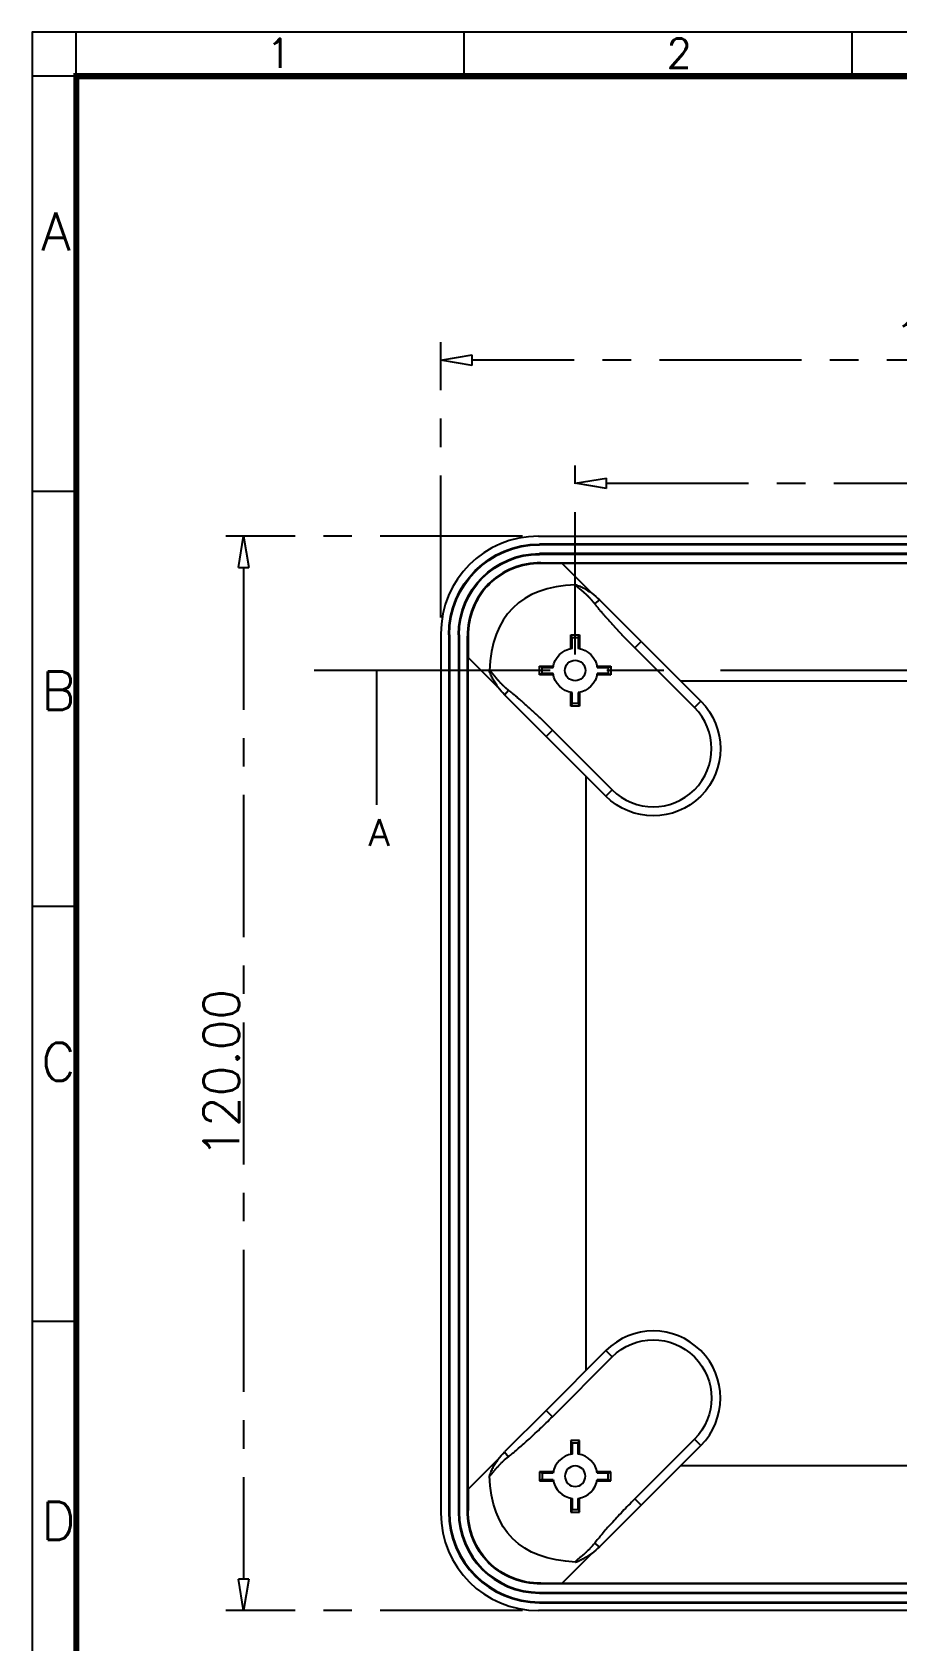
# Model space of a CAD drawing. Header units: millimetres. Extents: x 5301 to 5745, y 376 to 714.
# Drawn here: x 5301.2 to 5397.8, y 534.6 to 714.2 of the extents above; entities that cross this region are included whole.
import ezdxf

# ---------------------------------------------------------------- set-up
doc = ezdxf.new("R2010")
doc.units = ezdxf.units.MM
doc.header["$LTSCALE"] = 0.5
doc.linetypes.add('CENTER', pattern=[50.8, 31.75, -6.35, 6.35, -6.35])
doc.layers.add('111', color=7, linetype='Continuous', true_color=0xffffff)
doc.layers.add('112', color=7, linetype='Continuous', true_color=0xffffff)
doc.layers.add('A1_KUANG', color=7, linetype='Continuous')
doc.layers.add('A4_KUANG', color=7, linetype='Continuous')
doc.layers.add('core', color=7, linetype='Continuous', lineweight=20)
doc.styles.add('blockfont', font='simplex.shx', dxfattribs={"bigfont": 'bigfont'})
doc.styles.get("Standard").update_dxf_attribs({"font": 'txt', "bigfont": 'gbcbig.shx'})
doc.dimstyles.new('VT-4.00', dxfattribs={"dimtxt": 4, "dimasz": 3.5, "dimexe": 2, "dimexo": 1.8, "dimgap": 0.5, "dimtad": 1, "dimzin": 0, "dimdsep": 46, "dimtxsty": 'Standard', "dimblk": 'CLOSEDBLANK', "dimcen": 0.3, "dimclrd": 1, "dimclre": 1, "dimclrt": 7, "dimadec": 1, "dimazin": 0, "dimtfac": 1, "dimtofl": 0, "dimtmove": 0, "dimatfit": 3, "dimldrblk": 'CLOSEDBLANK', "dimfxl": 0, "dimtolj": 1, "dimtzin": 0, "dimarcsym": 0})

# ---------------------------------------------------------------- blocks, each defined once
blk = doc.blocks.new('A$C3291225B')
at = {"layer": 'A4_KUANG'}
for p, q in [((2.87, 194.15), (2.87, 197.01)), ((28.09, 194.15), (28.09, 197.01)), ((53.32, 194.15), (53.32, 197.01)), ((2.87, 194.15), (0, 194.15)), ((2.87, 194.15), (2.87, 0)), ((258, 194.15), (2.87, 194.15)), ((2.87, 167.16), (0, 167.16)), ((2.87, 140.18), (0, 140.18)), ((2.87, 113.2), (0, 113.2))]:
    blk.add_line(p, q, dxfattribs=at)
at = {"layer": 'A4_KUANG', "color": 8}
blk.add_lwpolyline([(258, 0), (258, 197.01), (0, 197.01), (0, 0)], close=True, dxfattribs=at)
at = {"layer": 'A4_KUANG', "const_width": 0.4}
blk.add_lwpolyline([(2.87, 2.87), (2.87, 194.15), (255.13, 194.15), (255.14, 2.87), (2.87, 2.87)], dxfattribs=at)
at = {"layer": 'A4_KUANG'}
for s, height, p in [('1', 1.91, (15.22, 194.69)), ('2', 1.91, (41.25, 194.69)), ('A', 2.48, (0.59, 182.82)), ('B', 2.48, (0.59, 152.97)), ('C', 2.48, (0.59, 128.85)), ('D', 2.48, (0.59, 99.01))]:
    blk.add_text(s, height=height, dxfattribs=at).set_placement(p)
blk = doc.blocks.new('_ClosedBlank')
at = {"color": 0, "linetype": 'ByBlock', "lineweight": -2}
for p, q in [((-1, 0.167), (0, 0)), ((-1, 0.167), (-1, -0.167)), ((0, 0), (-1, -0.167))]:
    blk.add_line(p, q, dxfattribs=at)
blk = doc.blocks.new('*D2')
at = {"layer": 'core', "color": 1, "linetype": 'CENTER', "lineweight": -2}
for p, q in [((5361.84, 644.74), (5361.84, 665.85)), ((5451.84, 644.74), (5451.84, 665.85)), ((5365.34, 663.85), (5448.34, 663.85))]:
    blk.add_line(p, q, dxfattribs=at)
at = {"layer": 'Defpoints', "color": 0, "linetype": 'CENTER'}
for p in [(5451.84, 663.85), (5361.84, 642.94), (5451.84, 642.94)]:
    blk.add_point(p, dxfattribs=at)
at = {"layer": 'core', "color": 1, "linetype": 'CENTER', "lineweight": -2, "xscale": 3.5, "yscale": 3.5, "zscale": 3.5, "rotation": 180}
blk.add_blockref('_ClosedBlank', (5361.84, 663.85), dxfattribs=at)
at = {"layer": 'core', "color": 1, "linetype": 'CENTER', "lineweight": -2, "xscale": 3.5, "yscale": 3.5, "zscale": 3.5}
blk.add_blockref('_ClosedBlank', (5451.84, 663.85), dxfattribs=at)
at = {"layer": 'core', "color": 7, "linetype": 'CENTER', "insert": (5406.84, 666.35), "char_height": 4, "attachment_point": 5}
blk.add_mtext('\\A1;90.00', dxfattribs=at)
blk = doc.blocks.new('*D4')
at = {"layer": 'core', "color": 1, "linetype": 'CENTER', "lineweight": -2}
for p, q in [((5346.84, 648.85), (5346.84, 679.61)), ((5466.84, 648.85), (5466.84, 679.61)), ((5463.34, 677.61), (5350.34, 677.61))]:
    blk.add_line(p, q, dxfattribs=at)
at = {"layer": 'Defpoints', "color": 0, "linetype": 'CENTER'}
for p in [(5346.84, 677.61), (5346.84, 647.05), (5466.84, 647.05)]:
    blk.add_point(p, dxfattribs=at)
at = {"layer": 'core', "color": 1, "linetype": 'CENTER', "lineweight": -2, "xscale": 3.5, "yscale": 3.5, "zscale": 3.5, "rotation": 180}
blk.add_blockref('_ClosedBlank', (5346.84, 677.61), dxfattribs=at)
at = {"layer": 'core', "color": 1, "linetype": 'CENTER', "lineweight": -2, "xscale": 3.5, "yscale": 3.5, "zscale": 3.5}
blk.add_blockref('_ClosedBlank', (5466.84, 677.61), dxfattribs=at)
at = {"layer": 'core', "color": 7, "linetype": 'CENTER', "insert": (5406.84, 680.11), "char_height": 4, "attachment_point": 5}
blk.add_mtext('\\A1;120.00', dxfattribs=at)
blk = doc.blocks.new('*D5')
at = {"layer": 'core', "color": 1, "linetype": 'CENTER', "lineweight": -2}
for p, q in [((5355.94, 657.94), (5322.8, 657.94)), ((5324.8, 654.44), (5324.8, 541.44)), ((5355.94, 537.94), (5322.8, 537.94))]:
    blk.add_line(p, q, dxfattribs=at)
at = {"layer": 'Defpoints', "color": 0, "linetype": 'CENTER'}
for p in [(5357.74, 657.94), (5324.8, 537.94), (5357.74, 537.94)]:
    blk.add_point(p, dxfattribs=at)
at = {"layer": 'core', "color": 1, "linetype": 'CENTER', "lineweight": -2, "xscale": 3.5, "yscale": 3.5, "zscale": 3.5}
for p, rotation in [((5324.8, 657.94), 90), ((5324.8, 537.94), 270)]:
    blk.add_blockref('_ClosedBlank', p, dxfattribs=dict(at, rotation=rotation))
at = {"layer": 'core', "color": 7, "linetype": 'CENTER', "insert": (5322.3, 597.94), "char_height": 4, "attachment_point": 5, "rotation": 90}
blk.add_mtext('\\A1;120.00', dxfattribs=at)

msp = doc.modelspace()

# ---------------------------------------------------------------- linework, layer by layer
at = {"layer": '111', "color": 1, "linetype": 'CENTER', "ltscale": 2}
for p, q in [((5409.841, 642.941), (5332.675, 642.941)), ((5339.675, 627.941), (5339.675, 642.941))]:
    msp.add_line(p, q, dxfattribs=at)
msp.add_solid([(5339.675, 642.941), (5341.283, 636.941), (5338.068, 636.941), (5339.675, 642.941)], dxfattribs=at)
at = {"layer": '112', "color": 7}
for p, q in [((5357.735, 657.941), (5455.947, 657.941)), ((5357.842, 657.069), (5357.842, 656.991)), ((5455.84, 657.069), (5357.842, 657.069)), ((5405.841, 656.991), (5357.842, 656.991)), ((5357.842, 655.912), (5357.842, 655.991)), ((5405.841, 655.991), (5357.842, 655.991)), ((5455.84, 655.912), (5357.842, 655.912)), ((5360.38, 654.964), (5360.38, 654.889)), ((5360.38, 654.964), (5453.302, 654.964)), ((5453.302, 654.889), (5360.38, 654.889)), ((5363.704, 651.566), (5360.38, 654.889)), ((5364.56, 650.83), (5364.023, 650.407)), ((5369.203, 646.187), (5364.56, 650.83)), ((5346.843, 647.048), (5346.843, 548.836)), ((5347.714, 646.941), (5347.793, 646.941)), ((5347.714, 646.941), (5347.714, 548.943)), ((5347.793, 646.941), (5347.793, 548.943)), ((5348.793, 646.941), (5348.793, 548.943)), ((5348.871, 646.941), (5348.793, 646.941)), ((5348.871, 646.941), (5348.871, 548.943)), ((5361.491, 646.644), (5361.342, 646.941)), ((5361.342, 645.39), (5361.342, 646.941)), ((5361.342, 646.941), (5362.342, 646.941)), ((5362.194, 646.644), (5362.342, 646.941)), ((5362.342, 646.941), (5362.342, 645.39)), ((5361.491, 645.416), (5361.491, 646.644)), ((5361.491, 646.644), (5362.194, 646.644)), ((5362.194, 646.644), (5362.194, 645.416)), ((5369.203, 646.187), (5368.495, 645.48)), ((5375.166, 638.809), (5368.495, 645.48)), ((5369.203, 646.187), (5375.873, 639.516)), ((5349.819, 644.403), (5349.894, 644.403)), ((5349.819, 551.481), (5349.819, 644.403)), ((5349.894, 551.481), (5349.894, 644.403)), ((5349.894, 644.403), (5353.218, 641.08)), ((5357.842, 643.441), (5359.393, 643.441)), ((5357.842, 642.441), (5357.842, 643.441)), ((5358.139, 643.293), (5357.842, 643.441)), ((5358.139, 643.293), (5359.367, 643.293)), ((5358.139, 642.589), (5358.139, 643.293)), ((5364.292, 643.441), (5365.842, 643.441)), ((5364.317, 643.293), (5365.546, 643.293)), ((5365.546, 643.293), (5365.842, 643.441)), ((5365.546, 643.293), (5365.546, 642.589)), ((5365.842, 643.441), (5365.842, 642.441)), ((5358.139, 642.589), (5357.842, 642.441)), ((5359.393, 642.441), (5357.842, 642.441)), ((5359.367, 642.589), (5358.139, 642.589)), ((5365.842, 642.441), (5364.292, 642.441)), ((5365.546, 642.589), (5364.317, 642.589)), ((5365.546, 642.589), (5365.842, 642.441)), ((5440.029, 641.736), (5373.654, 641.736)), ((5353.954, 640.223), (5354.376, 640.761)), ((5358.596, 635.581), (5353.954, 640.223)), ((5361.342, 638.941), (5361.342, 640.492)), ((5361.491, 639.238), (5361.491, 640.466)), ((5362.194, 640.466), (5362.194, 639.238)), ((5362.342, 640.492), (5362.342, 638.941)), ((5361.491, 639.238), (5361.342, 638.941)), ((5362.342, 638.941), (5361.342, 638.941)), ((5362.194, 639.238), (5361.491, 639.238)), ((5362.194, 639.238), (5362.342, 638.941)), ((5375.873, 639.516), (5375.166, 638.809)), ((5358.596, 635.581), (5359.303, 636.288)), ((5359.303, 636.288), (5365.974, 629.617)), ((5365.267, 628.91), (5358.596, 635.581)), ((5363.047, 631.13), (5363.047, 564.754)), ((5365.267, 628.91), (5365.974, 629.617)), ((5365.267, 566.974), (5358.596, 560.303)), ((5359.303, 559.596), (5365.974, 566.267)), ((5365.267, 566.974), (5365.974, 566.267)), ((5358.596, 560.303), (5353.954, 555.661)), ((5358.596, 560.303), (5359.303, 559.596)), ((5375.166, 557.075), (5368.495, 550.404)), ((5375.873, 556.368), (5375.166, 557.075)), ((5353.954, 555.661), (5354.376, 555.124)), ((5361.342, 556.943), (5361.342, 555.393)), ((5361.491, 556.646), (5361.342, 556.943)), ((5362.342, 556.943), (5361.342, 556.943)), ((5362.194, 556.646), (5361.491, 556.646)), ((5361.491, 556.646), (5361.491, 555.418)), ((5362.194, 556.646), (5362.342, 556.943)), ((5362.194, 555.418), (5362.194, 556.646)), ((5362.342, 555.393), (5362.342, 556.943)), ((5369.203, 549.697), (5375.873, 556.368)), ((5349.894, 551.481), (5353.218, 554.805)), ((5358.139, 553.295), (5357.842, 553.443)), ((5359.393, 553.443), (5357.842, 553.443)), ((5357.842, 553.443), (5357.842, 552.443)), ((5365.842, 553.443), (5364.292, 553.443)), ((5365.546, 553.295), (5365.842, 553.443)), ((5365.842, 552.443), (5365.842, 553.443)), ((5373.654, 554.148), (5440.029, 554.148)), ((5358.139, 552.592), (5357.842, 552.443)), ((5357.842, 552.443), (5359.393, 552.443)), ((5358.139, 553.295), (5358.139, 552.592)), ((5359.367, 553.295), (5358.139, 553.295)), ((5358.139, 552.592), (5359.367, 552.592)), ((5364.292, 552.443), (5365.842, 552.443)), ((5365.546, 553.295), (5364.317, 553.295)), ((5364.317, 552.592), (5365.546, 552.592)), ((5365.546, 552.592), (5365.546, 553.295)), ((5365.546, 552.592), (5365.842, 552.443)), ((5349.819, 551.481), (5349.894, 551.481)), ((5361.342, 550.494), (5361.342, 548.943)), ((5361.491, 550.468), (5361.491, 549.24)), ((5362.194, 549.24), (5362.194, 550.468)), ((5362.342, 548.943), (5362.342, 550.494)), ((5369.203, 549.697), (5368.495, 550.404)), ((5347.714, 548.943), (5347.793, 548.943)), ((5348.871, 548.943), (5348.793, 548.943)), ((5361.491, 549.24), (5361.342, 548.943)), ((5361.342, 548.943), (5362.342, 548.943)), ((5361.491, 549.24), (5362.194, 549.24)), ((5362.194, 549.24), (5362.342, 548.943)), ((5369.203, 549.697), (5364.56, 545.054)), ((5364.56, 545.054), (5364.023, 545.477)), ((5363.704, 544.318), (5360.38, 540.995)), ((5360.38, 540.92), (5360.38, 540.995)), ((5360.38, 540.995), (5453.302, 540.995)), ((5453.302, 540.92), (5360.38, 540.92)), ((5357.842, 539.972), (5455.84, 539.972)), ((5357.842, 539.972), (5357.842, 539.894)), ((5357.842, 539.894), (5405.841, 539.894)), ((5455.947, 537.944), (5357.735, 537.944)), ((5357.842, 538.815), (5357.842, 538.894)), ((5357.842, 538.894), (5405.841, 538.894)), ((5357.842, 538.815), (5455.84, 538.815))]:
    msp.add_line(p, q, dxfattribs=at)
msp.add_circle((5361.842, 642.941), 1.15, dxfattribs=at)
at = {"layer": '112', "color": 7, "extrusion": (0, 0, -1)}
msp.add_circle((-5361.842, 552.943), 1.15, dxfattribs=at)
for centre, radius, start, end in [((-5357.842, 646.941), 10.128, 0, 90), ((-5357.842, 646.941), 10.05, 0, 90), ((-5357.842, 646.941), 9.05, 0, 90), ((-5357.842, 646.941), 8.971, 0, 90), ((-5359.257, 645.527), 7.5, 126.36501, 135), ((-5361.842, 642.941), 2.5, 8.08588, 81.91412), ((-5361.842, 642.941), 2.5, 98.08588, 171.91412), ((-5361.842, 642.941), 2.5, 278.08588, 351.91412), ((-5361.842, 642.941), 2.5, 188.08588, 261.91412), ((-5359.257, 645.527), 7.5, 315, 323.63499), ((-5370.57, 634.213), 7.5, 135, 315), ((-5370.57, 561.671), 6.5, 45, 225), ((-5359.257, 550.358), 7.5, 36.36501, 45), ((-5359.257, 550.358), 7.5, 225, 233.63499)]:
    msp.add_arc(centre, radius, start, end, dxfattribs=at)
at = {"layer": '112', "color": 7}
for centre, radius, start, end in [((5370.57, 634.213), 6.5, 225, 45), ((5370.57, 561.671), 7.5, 315, 135), ((5361.842, 552.943), 2.5, 98.08588, 171.91412), ((5361.842, 552.943), 2.5, 8.08588, 81.91412), ((5361.842, 552.943), 2.5, 188.08588, 261.91412), ((5361.842, 552.943), 2.5, 278.08588, 351.91412), ((5357.842, 548.943), 10.128, 180, 270), ((5357.842, 548.943), 10.05, 180, 270), ((5357.842, 548.943), 9.05, 180, 270), ((5357.842, 548.943), 8.971, 180, 270)]:
    msp.add_arc(centre, radius, start, end, dxfattribs=at)
for centre, major_axis, ratio, start_param, end_param in [((5357.951, 646.833), (7.93, -7.93), 0.9808148, 2.3658797, 3.9173056), ((5786.719, 218.064), (-431.852, 431.852), 0.1105205, 6.1823085, 6.3840621), ((5357.951, 549.051), (7.93, 7.93), 0.9808148, 2.3658797, 3.9173056)]:
    msp.add_ellipse(centre, major_axis=major_axis, ratio=ratio, start_param=start_param, end_param=end_param, dxfattribs=at)
at = {"layer": '112', "color": 7, "extrusion": (0, 0, -1)}
for centre, major_axis, ratio, start_param, end_param in [((5347.495, 657.288), (95.75, -0.323), 0.024829, 1.4357305, 1.4607978), ((5347.495, 657.288), (0.323, -95.75), 0.024829, 4.8223873, 4.8474547), ((5786.719, 977.82), (-431.852, -431.852), 0.1105205, 6.1823085, 6.3840621), ((5347.495, 538.596), (-0.323, -95.75), 0.0248291, 4.5773231, 4.6023904), ((5347.495, 538.596), (-95.75, -0.323), 0.024829, 1.6807948, 1.7058621)]:
    msp.add_ellipse(centre, major_axis=major_axis, ratio=ratio, start_param=start_param, end_param=end_param, dxfattribs=at)
at = {"layer": '112', "color": 7}
for points, degree, knots in [([(5357.999, 654.964), (5355.827, 655.005), (5353.681, 654.127), (5350.657, 651.104), (5349.778, 648.955), (5349.82, 646.785)], 3, [0, 0, 0, 0, 0.5, 0.5, 1, 1, 1, 1]), ([(5357.998, 654.89), (5355.846, 654.934), (5353.719, 654.062), (5350.722, 651.066), (5349.85, 648.936), (5349.893, 646.785)], 3, [0, 0, 0, 0, 0.5, 0.5, 1, 1, 1, 1]), ([(5357.999, 654.964), (5357.999, 654.956), (5357.999, 654.949), (5357.999, 654.941), (5357.999, 654.933), (5357.998, 654.926), (5357.998, 654.918), (5357.998, 654.909), (5357.998, 654.899), (5357.998, 654.89)], 3, [0, 0, 0, 0, 0.3091968, 0.3091968, 0.3091968, 0.6183935, 0.6183935, 0.6183935, 1, 1, 1, 1]), ([(5357.999, 654.964), (5358.29, 654.964), (5358.581, 654.964), (5358.872, 654.964), (5359.123, 654.964), (5359.375, 654.964), (5359.626, 654.964), (5359.878, 654.964), (5360.129, 654.964), (5360.38, 654.964)], 3, [0, 0, 0, 0, 0.3665928, 0.3665928, 0.3665928, 0.6832964, 0.6832964, 0.6832964, 1, 1, 1, 1]), ([(5361.869, 652.527), (5361.88, 652.527), (5361.902, 652.527), (5361.944, 652.516), (5362.016, 652.492), (5362.159, 652.438), (5362.439, 652.319), (5362.986, 652.053), (5363.416, 651.761), (5363.704, 651.566)], 3, [0, 0, 0, 0, 0.0156225, 0.0312917, 0.0626001, 0.1251908, 0.2503055, 0.5001069, 1, 1, 1, 1]), ([(5362.258, 652.123), (5362.169, 652.196), (5362.113, 652.244), (5362.025, 652.319), (5361.972, 652.372), (5361.934, 652.411), (5361.91, 652.443), (5361.897, 652.459), (5361.889, 652.474)], 2, [0.8125, 0.8125, 0.8125, 0.875, 0.875, 0.9375, 0.9375, 0.96875, 0.96875, 0.98125, 0.98125, 0.98125]), ([(5364.023, 650.407), (5363.79, 650.703), (5363.528, 650.982), (5363.275, 651.251), (5362.985, 651.512), (5362.851, 651.633), (5362.699, 651.761), (5362.58, 651.862), (5362.406, 652.003)], 2, [0, 0, 0, 0.25, 0.25, 0.5, 0.5, 0.625, 0.625, 0.75, 0.75, 0.75]), ([(5368.495, 645.48), (5367.902, 646.074), (5367.33, 646.669), (5366.739, 647.286), (5366.191, 647.883), (5365.6, 648.529), (5365.085, 649.126), (5364.486, 649.818), (5364.023, 650.407)], 2, [0, 0, 0, 0.25, 0.25, 0.5, 0.5, 0.75, 0.75, 1, 1, 1]), ([(5349.819, 644.403), (5349.819, 644.694), (5349.819, 644.985), (5349.819, 645.276), (5349.819, 645.528), (5349.819, 645.779), (5349.819, 646.03), (5349.819, 646.282), (5349.819, 646.533), (5349.82, 646.785)], 3, [0, 0, 0, 0, 0.3665928, 0.3665928, 0.3665928, 0.6832964, 0.6832964, 0.6832964, 1, 1, 1, 1]), ([(5349.82, 646.785), (5349.827, 646.785), (5349.835, 646.785), (5349.842, 646.785), (5349.85, 646.785), (5349.858, 646.785), (5349.865, 646.785)], 3, [0, 0, 0, 0, 0.30919677, 0.30919677, 0.30919677, 0.61839355, 0.61839355, 0.61839355, 0.61839355]), ([(5353.218, 641.08), (5353.023, 641.367), (5352.73, 641.797), (5352.464, 642.345), (5352.346, 642.625), (5352.292, 642.767), (5352.268, 642.839), (5352.257, 642.882), (5352.256, 642.903), (5352.256, 642.914)], 3, [0, 0, 0, 0, 0.4994745, 0.749696, 0.8748772, 0.9374689, 0.9687874, 0.9843664, 1, 1, 1, 1]), ([(5352.341, 642.874), (5352.372, 642.85), (5352.412, 642.811), (5352.464, 642.76), (5352.54, 642.671), (5352.587, 642.615), (5352.661, 642.525)], 2, [0.03125, 0.03125, 0.03125, 0.0625, 0.0625, 0.125, 0.125, 0.1875, 0.1875, 0.1875]), ([(5352.661, 642.525), (5352.664, 642.52), (5352.78, 642.377), (5352.921, 642.204), (5353.022, 642.084), (5353.149, 641.934), (5353.271, 641.798), (5353.532, 641.509), (5353.802, 641.256), (5354.08, 640.994), (5354.376, 640.761)], 2, [0.1875, 0.1875, 0.1875, 0.25, 0.25, 0.375, 0.375, 0.5, 0.5, 0.75, 0.75, 1, 1, 1]), ([(5354.376, 640.761), (5354.965, 640.298), (5355.658, 639.699), (5356.254, 639.184), (5356.901, 638.591), (5357.497, 638.045), (5358.114, 637.453), (5358.709, 636.882), (5359.303, 636.288)], 2, [0, 0, 0, 0.25, 0.25, 0.5, 0.5, 0.75, 0.75, 1, 1, 1]), ([(5354.376, 555.124), (5354.525, 555.241), (5354.682, 555.367), (5355.015, 555.64), (5355.19, 555.786), (5355.557, 556.098), (5355.748, 556.263), (5356.147, 556.612), (5356.353, 556.796), (5356.778, 557.18), (5356.997, 557.38), (5357.444, 557.795), (5357.672, 558.009), (5358.133, 558.449), (5358.367, 558.674), (5358.835, 559.131), (5359.07, 559.363), (5359.303, 559.596)], 3, [0, 0, 0, 0, 0.125, 0.125, 0.25, 0.25, 0.375, 0.375, 0.5, 0.5, 0.625, 0.625, 0.75, 0.75, 0.875, 0.875, 1, 1, 1, 1]), ([(5352.255, 552.97), (5352.26, 552.97), (5352.264, 552.971), (5352.269, 552.972), (5352.273, 552.973), (5352.278, 552.975), (5352.282, 552.976), (5352.292, 552.98), (5352.299, 552.984), (5352.313, 552.992), (5352.32, 552.996), (5352.333, 553.005), (5352.339, 553.01), (5352.352, 553.019), (5352.358, 553.024), (5352.377, 553.04), (5352.388, 553.051), (5352.411, 553.073), (5352.423, 553.084), (5352.445, 553.107), (5352.456, 553.119), (5352.488, 553.154), (5352.509, 553.178), (5352.551, 553.226), (5352.571, 553.251), (5352.612, 553.3), (5352.632, 553.325), (5352.693, 553.399), (5352.733, 553.448), (5352.813, 553.548), (5352.854, 553.597), (5352.935, 553.696), (5352.976, 553.745), (5353.099, 553.891), (5353.183, 553.988), (5353.29, 554.106), (5353.311, 554.13), (5353.354, 554.177), (5353.376, 554.2), (5353.442, 554.27), (5353.486, 554.316), (5353.619, 554.453), (5353.71, 554.542), (5353.986, 554.803), (5354.178, 554.968), (5354.376, 555.124)], 3, [0, 0, 0, 0, 0.0018586, 0.0018586, 0.0057883, 0.0057883, 0.009718, 0.009718, 0.0175773, 0.0175773, 0.0254367, 0.0254367, 0.0332961, 0.0332961, 0.0411555, 0.0411555, 0.0568742, 0.0568742, 0.072593, 0.072593, 0.0883118, 0.0883118, 0.1197493, 0.1197493, 0.1511868, 0.1511868, 0.1826243, 0.1826243, 0.2454994, 0.2454994, 0.3083744, 0.3083744, 0.3712495, 0.3712495, 0.4969996, 0.4969996, 0.5284371, 0.5284371, 0.5598746, 0.5598746, 0.6227497, 0.6227497, 0.7484998, 0.7484998, 1, 1, 1, 1]), ([(5353.218, 554.805), (5353.023, 554.518), (5352.73, 554.087), (5352.464, 553.54), (5352.346, 553.26), (5352.292, 553.117), (5352.268, 553.045), (5352.257, 553.003), (5352.256, 552.981), (5352.256, 552.97)], 3, [0, 0, 0, 0, 0.4994748, 0.7496963, 0.8748776, 0.9374694, 0.9687878, 0.9843669, 1, 1, 1, 1]), ([(5349.82, 549.1), (5349.819, 549.391), (5349.819, 549.682), (5349.819, 549.973), (5349.819, 550.224), (5349.819, 550.476), (5349.819, 550.727), (5349.819, 550.978), (5349.819, 551.23), (5349.819, 551.481)], 3, [0, 0, 0, 0, 0.3665928, 0.3665928, 0.3665928, 0.6832964, 0.6832964, 0.6832964, 1, 1, 1, 1]), ([(5368.495, 550.404), (5368.262, 550.171), (5368.031, 549.936), (5367.574, 549.469), (5367.349, 549.235), (5366.91, 548.774), (5366.696, 548.546), (5366.281, 548.1), (5366.081, 547.881), (5365.697, 547.456), (5365.513, 547.249), (5365.163, 546.851), (5364.998, 546.659), (5364.686, 546.292), (5364.54, 546.117), (5364.267, 545.784), (5364.14, 545.626), (5364.023, 545.477)], 3, [0, 0, 0, 0, 0.125, 0.125, 0.25, 0.25, 0.375, 0.375, 0.5, 0.5, 0.625, 0.625, 0.75, 0.75, 0.875, 0.875, 1, 1, 1, 1]), ([(5357.999, 540.92), (5355.827, 540.879), (5353.681, 541.757), (5350.657, 544.78), (5349.778, 546.929), (5349.82, 549.1)], 3, [0, 0, 0, 0, 0.5, 0.5, 1, 1, 1, 1]), ([(5349.82, 549.1), (5349.827, 549.1), (5349.835, 549.1), (5349.842, 549.1), (5349.85, 549.099), (5349.858, 549.099), (5349.865, 549.099)], 3, [0, 0, 0, 0, 0.30919677, 0.30919677, 0.30919677, 0.61839354, 0.61839354, 0.61839354, 0.61839354]), ([(5357.998, 540.994), (5355.846, 540.951), (5353.719, 541.822), (5350.722, 544.818), (5349.85, 546.948), (5349.893, 549.099)], 3, [0, 0, 0, 0, 0.5, 0.5, 1, 1, 1, 1]), ([(5364.023, 545.477), (5363.867, 545.278), (5363.702, 545.087), (5363.441, 544.81), (5363.352, 544.72), (5363.215, 544.587), (5363.169, 544.542), (5363.099, 544.477), (5363.076, 544.455), (5363.029, 544.412), (5363.005, 544.391), (5362.887, 544.284), (5362.79, 544.2), (5362.644, 544.077), (5362.595, 544.036), (5362.496, 543.955), (5362.447, 543.914), (5362.348, 543.834), (5362.298, 543.794), (5362.224, 543.733), (5362.199, 543.713), (5362.15, 543.672), (5362.125, 543.652), (5362.077, 543.61), (5362.053, 543.589), (5362.018, 543.557), (5362.006, 543.546), (5361.983, 543.524), (5361.972, 543.512), (5361.95, 543.489), (5361.939, 543.477), (5361.923, 543.459), (5361.918, 543.453), (5361.909, 543.44), (5361.904, 543.434), (5361.895, 543.421), (5361.891, 543.414), (5361.883, 543.4), (5361.879, 543.393), (5361.875, 543.383), (5361.874, 543.379), (5361.873, 543.374), (5361.871, 543.37), (5361.87, 543.365), (5361.87, 543.361), (5361.869, 543.356)], 3, [0, 0, 0, 0, 0.2515002, 0.2515002, 0.3772503, 0.3772503, 0.4401254, 0.4401254, 0.4715629, 0.4715629, 0.5030004, 0.5030004, 0.6287505, 0.6287505, 0.6916256, 0.6916256, 0.7545006, 0.7545006, 0.8173757, 0.8173757, 0.8488132, 0.8488132, 0.8802507, 0.8802507, 0.9116882, 0.9116882, 0.927407, 0.927407, 0.9431258, 0.9431258, 0.9588445, 0.9588445, 0.9667039, 0.9667039, 0.9745633, 0.9745633, 0.9824227, 0.9824227, 0.990282, 0.990282, 0.9942117, 0.9942117, 0.9981414, 0.9981414, 1, 1, 1, 1]), ([(5361.869, 543.357), (5361.88, 543.357), (5361.902, 543.358), (5361.944, 543.369), (5362.016, 543.393), (5362.159, 543.447), (5362.439, 543.565), (5362.986, 543.831), (5363.416, 544.123), (5363.704, 544.318)], 3, [0, 0, 0, 0, 0.0156221, 0.0312913, 0.0625997, 0.1251904, 0.2503052, 0.5001067, 1, 1, 1, 1]), ([(5357.999, 540.92), (5357.999, 540.928), (5357.999, 540.936), (5357.999, 540.943), (5357.999, 540.951), (5357.998, 540.959), (5357.998, 540.966), (5357.998, 540.976), (5357.998, 540.985), (5357.998, 540.994)], 3, [0, 0, 0, 0, 0.3091968, 0.3091968, 0.3091968, 0.6183935, 0.6183935, 0.6183935, 1, 1, 1, 1]), ([(5360.38, 540.92), (5360.089, 540.92), (5359.798, 540.92), (5359.507, 540.92), (5359.256, 540.92), (5359.004, 540.92), (5358.753, 540.92), (5358.502, 540.92), (5358.25, 540.92), (5357.999, 540.92)], 3, [0, 0, 0, 0, 0.3665928, 0.3665928, 0.3665928, 0.6832964, 0.6832964, 0.6832964, 1, 1, 1, 1])]:
    msp.add_open_spline(points, degree=degree, knots=knots, dxfattribs=at)
for points, degree in [([(5361.889, 652.474), (5361.872, 652.503), (5361.869, 652.527)], 2), ([(5362.406, 652.003), (5362.262, 652.12), (5362.258, 652.123)], 2), ([(5349.865, 646.785), (5349.875, 646.785), (5349.884, 646.785), (5349.893, 646.785)], 3), ([(5352.256, 642.914), (5352.277, 642.912), (5352.301, 642.899)], 2), ([(5352.301, 642.899), (5352.319, 642.89), (5352.341, 642.874)], 2), ([(5349.865, 549.099), (5349.875, 549.099), (5349.884, 549.099), (5349.893, 549.099)], 3)]:
    msp.add_open_spline(points, degree=degree, dxfattribs=at)

# ---------------------------------------------------------------- block references
at = {"layer": 'A1_KUANG', "color": 1, "lineweight": 0, "xscale": 1.718413414360839, "yscale": 1.718413414361123, "zscale": 1.718413414359811}
msp.add_blockref('A$C3291225B', (5301.172, 375.691), dxfattribs=at)

# ---------------------------------------------------------------- texts
at = {"layer": '112', "color": 7, "style": 'blockfont', "width": 1.038}
msp.add_text('A', height=3, dxfattribs=at).set_placement((5338.726, 623.352))

# ---------------------------------------------------------------- dimensions: what is measured, and where the dimension line sits
at = {"layer": 'core', "linetype": 'CENTER'}
for base, p1, p2, picture, middle in [((5346.843, 677.612), (5466.84, 647.048), (5346.843, 647.048), '*D4', (5406.841, 680.112)), ((5451.84, 663.853), (5361.842, 642.941), (5451.84, 642.941), '*D2', (5406.841, 666.353))]:
    dim = msp.add_linear_dim(base=base, p1=p1, p2=p2, dimstyle='VT-4.00', dxfattribs=at)
    dim.commit()
    dim.dimension.update_dxf_attribs({"geometry": picture, "text_midpoint": middle})
dim = msp.add_linear_dim(base=(5324.8, 537.944), p1=(5357.735, 657.941), p2=(5357.735, 537.944), angle=90, dimstyle='VT-4.00', dxfattribs=at)
dim.commit()
dim.dimension.update_dxf_attribs({"geometry": '*D5', "text_midpoint": (5322.3, 597.942)})

doc.saveas('drawing.dxf')
